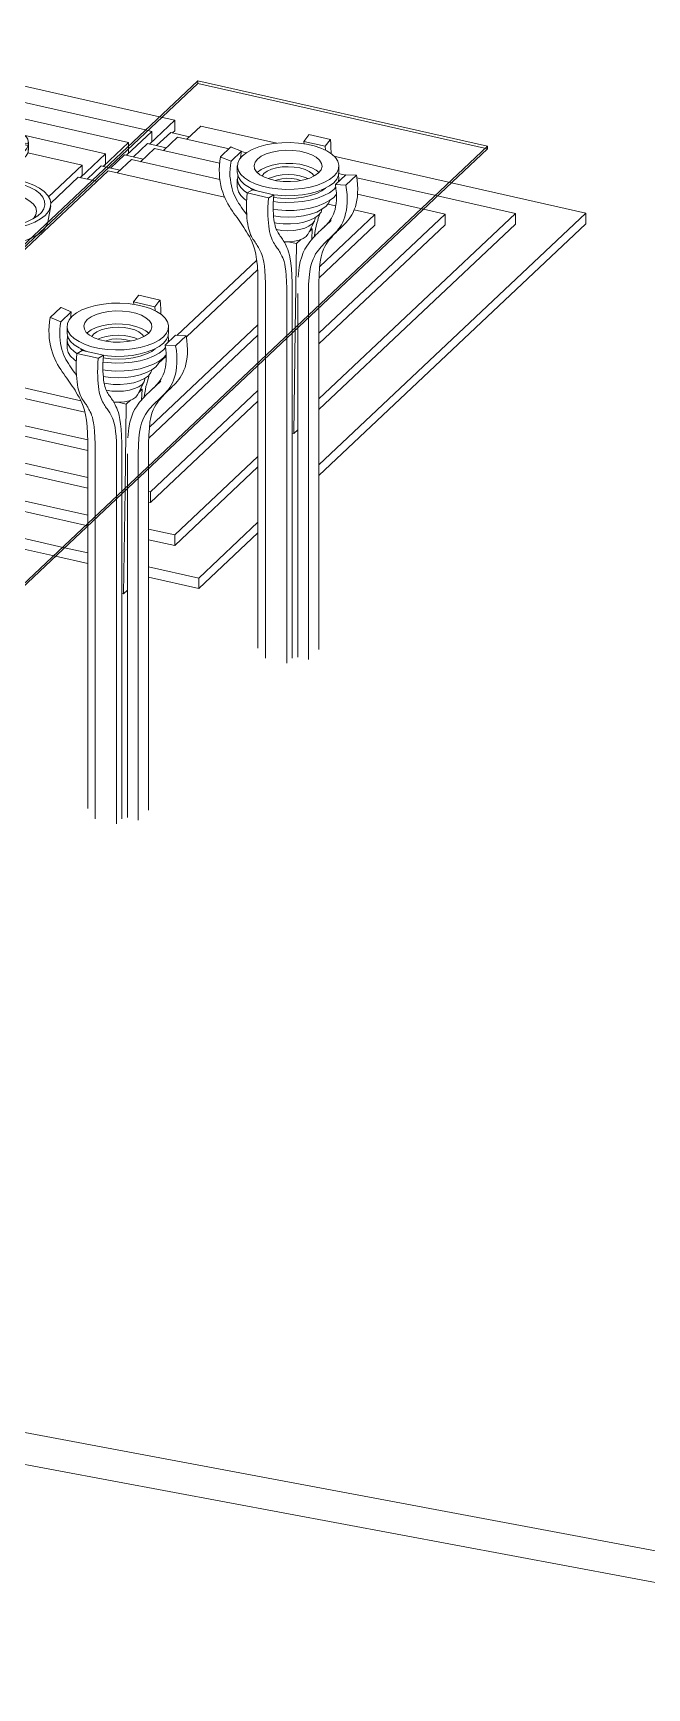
# Model space of a CAD drawing. Header units: millimetres. Extents: x -37866 to 44733, y -22737 to 33386.
# Drawn here: x -5679 to -542, y -22737 to -8900 of the extents above; entities that cross this region are included whole.
import ezdxf

# ---------------------------------------------------------------- set-up
doc = ezdxf.new("R2010")
doc.units = ezdxf.units.MM
for name, color, linetype, lineweight in [('A-FLOR', 192, 'Continuous', 9), ('A-GENM', 13, 'Continuous', 9), ('A-GLAZ-CURT', 52, 'Continuous', 9)]:
    doc.layers.add(name, color=color, linetype=linetype, lineweight=lineweight)

# ---------------------------------------------------------------- blocks, each defined once
blk = doc.blocks.new('water view - water view-248773-_3D_')
at = {"layer": 'A-GENM'}
for p, q in [((-7715, -8900), (-10954, -11951)), ((-4620, -9599), (-7715, -8900)), ((-7513, -9083), (-10365, -11770)), ((-4738, -9710), (-7513, -9083)), ((-7311, -9266), (-9776, -11588)), ((-6046, -9552), (-7311, -9266)), ((-7109, -9449), (-9187, -11406)), ((-6067, -9684), (-7109, -9449)), ((-6908, -9632), (-8598, -11224)), ((-6266, -9777), (-6908, -9632)), ((-6042, -9668), (-6056, -9843)), ((-6035, -9672), (-6020, -9678)), ((-5950, -9843), (-5965, -9668)), ((-4880, -9815), (-5940, -9576)), ((-4704, -9828), (-4492, -9628)), ((-4492, -9628), (-4620, -9599)), ((-4492, -9628), (-4492, -9717)), ((-4276, -9677), (-4393, -9788)), ((-3639, -9821), (-4276, -9677)), ((-6288, -9812), (-6288, -9880)), ((-6238, -9809), (-6286, -9798)), ((-6202, -9733), (-6202, -9718)), ((-6202, -9718), (-6153, -9729)), ((-6137, -9747), (-6202, -9733)), ((-5958, -9754), (-5916, -9761)), ((-5799, -9721), (-5823, -9743)), ((-5769, -9816), (-5720, -9827)), ((-5073, -9909), (-5745, -9757)), ((-5718, -9880), (-5718, -9812)), ((-5092, -10015), (-4880, -9815)), ((-4898, -9921), (-4686, -9722)), ((-4880, -9815), (-4880, -9843)), ((-4838, -9935), (-4721, -9824)), ((-4686, -9722), (-4738, -9710)), ((-4721, -9824), (-4564, -9860)), ((-4686, -9810), (-4704, -9828)), ((-4686, -9722), (-4686, -9810)), ((-4645, -9841), (-4527, -9730)), ((-4469, -9771), (-4587, -9881)), ((-4527, -9730), (-4370, -9766)), ((-4492, -9717), (-4511, -9734)), ((-4039, -9868), (-4469, -9771)), ((-6208, -9904), (-6184, -9881)), ((-6176, -9888), (-6208, -9918)), ((-6208, -9918), (-6208, -9904)), ((-6011, -9920), (-6035, -9943)), ((-6035, -9943), (-6035, -9958)), ((-5805, -9907), (-5853, -9896)), ((-5805, -9921), (-5805, -9907)), ((-5720, -9841), (-5785, -9827)), ((-5267, -10003), (-5722, -9900)), ((-5720, -9827), (-5720, -9841)), ((-5285, -10109), (-5073, -9909)), ((-5073, -9909), (-5073, -9998)), ((-5032, -10029), (-4914, -9918)), ((-4856, -9958), (-4974, -10069)), ((-4914, -9918), (-4757, -9953)), ((-4880, -9904), (-4898, -9921)), ((-4880, -9843), (-4880, -9904)), ((-4116, -10125), (-4856, -9958)), ((-4663, -9864), (-4780, -9975)), ((-4118, -9987), (-4663, -9864)), ((-3895, -9900), (-3935, -9891)), ((-2177, -10151), (-3161, -9929)), ((-6066, -10008), (-6075, -10244)), ((-5931, -10244), (-5941, -10008)), ((-5050, -10052), (-5789, -10748)), ((-5549, -10269), (-5267, -10003)), ((-5267, -10091), (-5285, -10109)), ((-5267, -10003), (-5267, -10091)), ((-5225, -10122), (-5108, -10011)), ((-5108, -10011), (-5068, -10021)), ((-5073, -9998), (-5092, -10015)), ((-5068, -10021), (-4951, -10047)), ((-4076, -10272), (-5050, -10052)), ((-3065, -10088), (-3122, -10075)), ((-5531, -10321), (-5301, -10105)), ((-5301, -10105), (-5185, -10131)), ((-5185, -10131), (-5144, -10141)), ((-2294, -10262), (-2970, -10109)), ((-1053, -10405), (-2177, -10151)), ((-6475, -10345), (-6451, -10480)), ((-6075, -10240), (-6116, -10384)), ((-5891, -10384), (-5932, -10240)), ((-5555, -10480), (-5531, -10345)), ((-3146, -10345), (-3212, -10330)), ((-2412, -10373), (-2964, -10248)), ((-2231, -10414), (-2412, -10373)), ((-1642, -10409), (-2294, -10262)), ((-5554, -10472), (-5555, -10480)), ((-3287, -12509), (-1053, -10405)), ((-3287, -11959), (-1642, -10409)), ((-3287, -11408), (-2231, -10414)), ((-1053, -10494), (-3287, -12598)), ((-1642, -10498), (-3287, -12047)), ((-2231, -10502), (-3287, -11497)), ((-2820, -10507), (-3286, -10946)), ((-3280, -10852), (-2820, -10418)), ((-2820, -10418), (-2992, -10379)), ((-2820, -10507), (-2820, -10418)), ((-2231, -10502), (-2231, -10414)), ((-1642, -10498), (-1642, -10409)), ((-1053, -10494), (-1053, -10405)), ((-6133, -10782), (-6142, -10815)), ((-6115, -10664), (-6134, -10785)), ((-5874, -10780), (-5892, -10664)), ((-5830, -10739), (-5882, -10727)), ((-5873, -10785), (-5874, -10780)), ((-5865, -10815), (-5874, -10782)), ((-5789, -10748), (-5830, -10739)), ((-6957, -11595), (-6218, -10899)), ((-6218, -10899), (-6042, -10938)), ((-6218, -10969), (-6218, -10899)), ((-4476, -11428), (-3807, -10798)), ((-3800, -10879), (-4396, -11441)), ((-6922, -11632), (-6218, -10969)), ((-6001, -10948), (-6740, -11644)), ((-6218, -10969), (-6102, -10995)), ((-6102, -10995), (-6061, -11004)), ((-6042, -10938), (-6001, -10948)), ((-8598, -11224), (-6957, -11595)), ((-8598, -11224), (-8598, -11313)), ((-6957, -11684), (-8598, -11313)), ((-4705, -12194), (-3797, -11338)), ((-9187, -11406), (-7150, -11866)), ((-9187, -11406), (-9187, -11495)), ((-3797, -11427), (-4711, -12288)), ((-9776, -11588), (-7344, -12137)), ((-9776, -11588), (-9776, -11676)), ((-7150, -11955), (-9187, -11495)), ((-6957, -11684), (-6957, -11595)), ((-4565, -11600), (-4628, -11660)), ((-7396, -12214), (-9776, -11676)), ((-7150, -11866), (-6922, -11651)), ((-7116, -11903), (-6922, -11721)), ((-6922, -11651), (-6957, -11684)), ((-6740, -11733), (-6934, -11915)), ((-6806, -11658), (-6922, -11632)), ((-6922, -11651), (-6922, -11632)), ((-6822, -11674), (-6922, -11651)), ((-6922, -11651), (-6822, -11674)), ((-6922, -11721), (-6922, -11651)), ((-6882, -11730), (-6922, -11721)), ((-6765, -11756), (-6882, -11730)), ((-6740, -11692), (-6822, -11674)), ((-6822, -11674), (-6740, -11692)), ((-6740, -11673), (-6806, -11658)), ((-6740, -11644), (-5279, -11974)), ((-6740, -11644), (-6740, -11733)), ((-5245, -12070), (-6740, -11733)), ((-10365, -11770), (-7590, -12397)), ((-10365, -11770), (-10365, -11858)), ((-7666, -12468), (-10365, -11858)), ((-7150, -11955), (-7150, -11866)), ((-4696, -12736), (-3797, -11889)), ((-10954, -11951), (-7859, -12651)), ((-10954, -11951), (-10954, -12040)), ((-7344, -12137), (-7116, -11922)), ((-7309, -12174), (-7116, -11992)), ((-7116, -11922), (-7150, -11955)), ((-6934, -12004), (-7127, -12186)), ((-7076, -11912), (-7116, -11903)), ((-7116, -11922), (-7116, -11903)), ((-7116, -11922), (-7092, -11928)), ((-7116, -11950), (-7116, -11922)), ((-7092, -11928), (-7116, -11922)), ((-7116, -11992), (-7116, -11950)), ((-6959, -12027), (-7116, -11992)), ((-7092, -11928), (-6934, -11963)), ((-6934, -11963), (-7092, -11928)), ((-6934, -11944), (-7076, -11912)), ((-6934, -11915), (-5222, -12302)), ((-6934, -11915), (-6934, -12004)), ((-5222, -12391), (-6934, -12004)), ((-3797, -11978), (-4696, -12824)), ((-7935, -12722), (-10954, -12040)), ((-7344, -12165), (-7344, -12137)), ((-7344, -12226), (-7344, -12165)), ((-7127, -12216), (-7309, -12174)), ((-7309, -12193), (-7309, -12174)), ((-7538, -12408), (-7309, -12193)), ((-7503, -12446), (-7309, -12263)), ((-7344, -12226), (-7396, -12214)), ((-7309, -12193), (-7344, -12226)), ((-7127, -12275), (-7321, -12457)), ((-7127, -12234), (-7309, -12193)), ((-7309, -12193), (-7127, -12234)), ((-7309, -12263), (-7309, -12193)), ((-7152, -12299), (-7309, -12263)), ((-7127, -12186), (-5222, -12617)), ((-7127, -12186), (-7127, -12275)), ((-6250, -12473), (-7127, -12275)), ((-7590, -12397), (-7538, -12408)), ((-7538, -12497), (-7538, -12408)), ((-7321, -12487), (-7503, -12446)), ((-7503, -12464), (-7503, -12446)), ((-4494, -13096), (-3797, -12439)), ((-7731, -12679), (-7503, -12464)), ((-7697, -12717), (-7503, -12534)), ((-7538, -12497), (-7666, -12468)), ((-7503, -12464), (-7538, -12497)), ((-7321, -12546), (-7514, -12728)), ((-7321, -12506), (-7503, -12464)), ((-7503, -12464), (-7321, -12506)), ((-7503, -12534), (-7503, -12464)), ((-7346, -12570), (-7503, -12534)), ((-7321, -12457), (-6891, -12554)), ((-7321, -12457), (-7321, -12546)), ((-6961, -12627), (-7321, -12546)), ((-6785, -12578), (-6747, -12587)), ((-5222, -12705), (-6037, -12521)), ((-3797, -12528), (-4494, -13185)), ((-7731, -12768), (-7935, -12722)), ((-7859, -12651), (-7731, -12679)), ((-7731, -12768), (-7731, -12679)), ((-7514, -12758), (-7697, -12717)), ((-7697, -12717), (-7697, -12736)), ((-7514, -12728), (-6959, -12854)), ((-7514, -12728), (-7514, -12817)), ((-7697, -12736), (-7731, -12768)), ((-7514, -12777), (-7697, -12736)), ((-6929, -12949), (-7514, -12817)), ((-5972, -12762), (-5917, -12775)), ((-5820, -12797), (-5222, -12932)), ((-4712, -12732), (-4696, -12736)), ((-4696, -12824), (-4712, -12821)), ((-4696, -12824), (-4696, -12736)), ((-5222, -13020), (-5812, -12887)), ((-4292, -13457), (-3797, -12990)), ((-6042, -13150), (-6140, -13128)), ((-6098, -13048), (-6005, -13070)), ((-5860, -13102), (-5415, -13203)), ((-4712, -13047), (-4494, -13096)), ((-4494, -13185), (-4712, -13136)), ((-4494, -13185), (-4494, -13096)), ((-3797, -13079), (-4292, -13545)), ((-5491, -13274), (-5918, -13178)), ((-5222, -13335), (-5491, -13274)), ((-5415, -13203), (-5222, -13246)), ((-4712, -13362), (-4292, -13457)), ((-4292, -13545), (-4712, -13450)), ((-4292, -13545), (-4292, -13457))]:
    blk.add_line(p, q, dxfattribs=at)
for points in [[(-6025, -9677, 0), (-6027, -9676, 0), (-6028, -9676, 0), (-6030, -9675, 0), (-6032, -9674, 0), (-6034, -9673, 0), (-6036, -9672, 0), (-6038, -9671, 0), (-6040, -9670, 0), (-6043, -9668, 0), (-6045, -9667, 0), (-6047, -9665, 0), (-6050, -9663, 0), (-6053, -9660, 0), (-6055, -9658, 0), (-6058, -9655, 0), (-6061, -9651, 0), (-6063, -9648, 0), (-6066, -9643, 0), (-6068, -9639, 0), (-6070, -9634, 0), (-6072, -9628, 0), (-6074, -9623, 0), (-6074, -9617, 0), (-6075, -9610, 0), (-6075, -9604, 0), (-6074, -9598, 0), (-6073, -9592, 0), (-6071, -9587, 0), (-6070, -9581, 0), (-6067, -9576, 0), (-6065, -9572, 0), (-6062, -9568, 0), (-6060, -9564, 0), (-6057, -9561, 0), (-6054, -9558, 0), (-6052, -9556, 0), (-6049, -9554, 0), (-6047, -9552, 0), (-6044, -9550, 0), (-6042, -9548, 0), (-6039, -9547, 0), (-6037, -9546, 0), (-6035, -9545, 0), (-6033, -9544, 0), (-6031, -9543, 0), (-6029, -9542, 0), (-6028, -9541, 0), (-6026, -9541, 0), (-6024, -9540, 0), (-6023, -9540, 0), (-6021, -9539, 0), (-6019, -9539, 0), (-6018, -9539, 0), (-6016, -9538, 0), (-6015, -9538, 0), (-6014, -9538, 0), (-6012, -9538, 0), (-6011, -9537, 0), (-6009, -9537, 0), (-6008, -9537, 0), (-6007, -9537, 0), (-6005, -9537, 0), (-6004, -9537, 0), (-6003, -9537, 0), (-6001, -9537, 0), (-6000, -9537, 0), (-5999, -9537, 0), (-5997, -9537, 0), (-5996, -9537, 0), (-5995, -9538, 0), (-5993, -9538, 0), (-5992, -9538, 0), (-5991, -9538, 0), (-5989, -9538, 0), (-5988, -9539, 0)], [(-5982, -9677, 0), (-5980, -9676, 0), (-5978, -9676, 0), (-5977, -9675, 0), (-5975, -9674, 0), (-5973, -9673, 0), (-5971, -9672, 0), (-5969, -9671, 0), (-5966, -9670, 0), (-5964, -9668, 0), (-5962, -9667, 0), (-5959, -9665, 0), (-5957, -9663, 0), (-5954, -9660, 0), (-5951, -9658, 0), (-5949, -9655, 0), (-5946, -9651, 0), (-5943, -9648, 0), (-5941, -9643, 0), (-5939, -9639, 0), (-5936, -9634, 0), (-5935, -9628, 0), (-5933, -9623, 0), (-5932, -9617, 0), (-5932, -9610, 0), (-5932, -9604, 0), (-5933, -9598, 0), (-5934, -9592, 0), (-5935, -9587, 0), (-5937, -9581, 0), (-5939, -9576, 0), (-5942, -9572, 0), (-5944, -9568, 0), (-5947, -9564, 0), (-5950, -9561, 0), (-5952, -9558, 0), (-5955, -9556, 0), (-5958, -9554, 0), (-5960, -9552, 0), (-5963, -9550, 0), (-5965, -9548, 0), (-5967, -9547, 0), (-5969, -9546, 0), (-5971, -9545, 0), (-5973, -9544, 0), (-5975, -9543, 0), (-5977, -9542, 0), (-5979, -9541, 0), (-5981, -9541, 0), (-5983, -9540, 0), (-5984, -9540, 0), (-5986, -9539, 0), (-5987, -9539, 0), (-5988, -9539, 0)], [(-6202, -9718, 0), (-6170, -9705, 0), (-6134, -9695, 0), (-6096, -9688, 0), (-6055, -9683, 0), (-6043, -9682, 0)], [(-6020, -9678, 0), (-6001, -9680, 0), (-5982, -9677, 0)], [(-6208, -9904, 0), (-6239, -9886, 0), (-6264, -9866, 0), (-6280, -9844, 0), (-6288, -9821, 0), (-6286, -9798, 0)], [(-6282, -9799, 0), (-6277, -9790, 0), (-6259, -9769, 0), (-6234, -9750, 0), (-6202, -9733, 0)], [(-6222, -9827, 0), (-6230, -9818, 0), (-6238, -9809, 0)], [(-6184, -9881, 0), (-6208, -9865, 0), (-6226, -9847, 0), (-6236, -9828, 0), (-6238, -9809, 0)], [(-6137, -9747, 0), (-6173, -9763, 0), (-6199, -9783, 0), (-6216, -9804, 0), (-6222, -9827, 0)], [(-6188, -9879, 0), (-6201, -9857, 0), (-6202, -9835, 0), (-6192, -9813, 0), (-6171, -9793, 0), (-6140, -9776, 0), (-6101, -9763, 0), (-6056, -9755, 0), (-6048, -9754, 0)], [(-6153, -9729, 0), (-6118, -9718, 0), (-6079, -9710, 0), (-6045, -9706, 0)], [(-6153, -9729, 0), (-6145, -9738, 0), (-6137, -9747, 0)], [(-5963, -9697, 0), (-5924, -9701, 0), (-5878, -9709, 0)], [(-5907, -9736, 0), (-5954, -9729, 0), (-5960, -9728, 0)], [(-5916, -9761, 0), (-5875, -9773, 0), (-5842, -9789, 0), (-5819, -9809, 0), (-5806, -9830, 0), (-5805, -9852, 0), (-5815, -9874, 0)], [(-5831, -9765, 0), (-5865, -9749, 0), (-5907, -9736, 0)], [(-5878, -9709, 0), (-5836, -9721, 0), (-5809, -9731, 0)], [(-5823, -9743, 0), (-5827, -9754, 0), (-5831, -9765, 0)], [(-5823, -9743, 0), (-5799, -9759, 0), (-5781, -9777, 0), (-5771, -9796, 0), (-5769, -9816, 0)], [(-5799, -9721, 0), (-5772, -9735, 0), (-5750, -9752, 0), (-5734, -9770, 0), (-5723, -9788, 0), (-5719, -9807, 0), (-5720, -9827, 0)], [(-5785, -9827, 0), (-5777, -9821, 0), (-5769, -9816, 0)], [(-6129, -9998, 0), (-6179, -9984, 0), (-6222, -9964, 0), (-6255, -9942, 0), (-6277, -9916, 0), (-6288, -9889, 0), (-6288, -9876, 0)], [(-6129, -9945, 0), (-6171, -9933, 0), (-6208, -9918, 0)], [(-6184, -9881, 0), (-6180, -9885, 0), (-6176, -9888, 0)], [(-6176, -9888, 0), (-6141, -9905, 0), (-6099, -9917, 0)], [(-5719, -9871, 0), (-5721, -9899, 0), (-5736, -9925, 0), (-5762, -9950, 0), (-5799, -9972, 0), (-5844, -9989, 0), (-5897, -10002, 0), (-5954, -10010, 0), (-6014, -10011, 0), (-6073, -10008, 0), (-6129, -9998, 0)], [(-6035, -9958, 0), (-6083, -9953, 0), (-6129, -9945, 0)], [(-6099, -9917, 0), (-6052, -9925, 0), (-6018, -9927, 0)], [(-6027, -9865, 0), (-6045, -9859, 0), (-6055, -9849, 0), (-6055, -9838, 0)], [(-5805, -9907, 0), (-5844, -9921, 0), (-5888, -9932, 0), (-5935, -9940, 0), (-5985, -9943, 0), (-6035, -9943, 0)], [(-5952, -9838, 0), (-5952, -9849, 0), (-5962, -9859, 0), (-5981, -9866, 0), (-6004, -9868, 0), (-6027, -9865, 0)], [(-5853, -9896, 0), (-5888, -9907, 0), (-5927, -9915, 0), (-5968, -9919, 0), (-6011, -9920, 0)], [(-5847, -9897, 0), (-5834, -9891, 0), (-5807, -9871, 0), (-5791, -9850, 0), (-5785, -9827, 0)], [(-5720, -9841, 0), (-5730, -9864, 0), (-5748, -9885, 0), (-5773, -9904, 0), (-5805, -9921, 0)], [(-6212, -10524, 0), (-6276, -10506, 0), (-6333, -10485, 0), (-6382, -10459, 0), (-6422, -10430, 0), (-6451, -10398, 0), (-6470, -10365, 0), (-6477, -10331, 0), (-6472, -10297, 0), (-6456, -10263, 0), (-6429, -10232, 0), (-6391, -10202, 0), (-6343, -10176, 0), (-6288, -10153, 0), (-6225, -10135, 0), (-6157, -10121, 0), (-6085, -10112, 0), (-6070, -10111, 0)], [(-6190, -10503, 0), (-6250, -10487, 0), (-6303, -10466, 0), (-6348, -10441, 0), (-6384, -10413, 0), (-6409, -10383, 0), (-6424, -10352, 0), (-6426, -10319, 0), (-6418, -10287, 0), (-6398, -10256, 0), (-6367, -10228, 0), (-6326, -10201, 0), (-6277, -10178, 0), (-6220, -10160, 0), (-6157, -10146, 0), (-6090, -10136, 0), (-6071, -10135, 0)], [(-6331, -10450, 0), (-6350, -10421, 0), (-6356, -10391, 0), (-6350, -10362, 0), (-6333, -10333, 0), (-6304, -10306, 0), (-6266, -10282, 0), (-6218, -10261, 0), (-6163, -10245, 0), (-6102, -10234, 0), (-6075, -10231, 0)], [(-5795, -10131, 0), (-5731, -10149, 0), (-5674, -10171, 0), (-5625, -10196, 0), (-5585, -10225, 0), (-5555, -10257, 0), (-5537, -10290, 0), (-5530, -10324, 0), (-5535, -10358, 0), (-5551, -10392, 0), (-5578, -10424, 0), (-5616, -10453, 0), (-5663, -10480, 0), (-5719, -10502, 0), (-5782, -10521, 0), (-5850, -10534, 0), (-5922, -10543, 0), (-5996, -10546, 0), (-6070, -10544, 0), (-6142, -10536, 0), (-6212, -10524, 0)], [(-5817, -10152, 0), (-5757, -10169, 0), (-5704, -10190, 0), (-5659, -10214, 0), (-5623, -10242, 0), (-5597, -10272, 0), (-5583, -10304, 0), (-5580, -10336, 0), (-5589, -10368, 0), (-5609, -10399, 0), (-5640, -10428, 0), (-5680, -10454, 0), (-5730, -10477, 0), (-5787, -10496, 0), (-5850, -10510, 0), (-5917, -10519, 0), (-5986, -10523, 0), (-6056, -10521, 0), (-6124, -10515, 0), (-6190, -10503, 0)], [(-5937, -10111, 0), (-5864, -10119, 0), (-5795, -10131, 0)], [(-5936, -10135, 0), (-5882, -10140, 0), (-5817, -10152, 0)], [(-5932, -10231, 0), (-5909, -10234, 0), (-5848, -10244, 0)], [(-6035, -10274, 0), (-6057, -10266, 0), (-6072, -10255, 0), (-6075, -10242, 0)], [(-5932, -10242, 0), (-5931, -10246, 0), (-5939, -10259, 0), (-5956, -10269, 0), (-5980, -10276, 0), (-6008, -10277, 0), (-6035, -10274, 0)], [(-5848, -10244, 0), (-5793, -10260, 0), (-5744, -10280, 0), (-5705, -10304, 0), (-5675, -10331, 0), (-5657, -10359, 0), (-5651, -10389, 0), (-5656, -10419, 0), (-5674, -10448, 0)], [(-6201, -10650, 0), (-6265, -10632, 0), (-6321, -10610, 0), (-6369, -10584, 0), (-6407, -10554, 0), (-6434, -10522, 0), (-6449, -10489, 0), (-6452, -10477, 0)], [(-6053, -10437, 0), (-6082, -10428, 0), (-6103, -10415, 0), (-6115, -10399, 0), (-6115, -10383, 0)], [(-5892, -10381, 0), (-5891, -10398, 0), (-5902, -10413, 0), (-5922, -10427, 0), (-5950, -10436, 0), (-5984, -10442, 0), (-6019, -10442, 0), (-6053, -10437, 0)], [(-5555, -10480, 0), (-5564, -10506, 0), (-5585, -10539, 0), (-5617, -10570, 0), (-5661, -10598, 0), (-5698, -10616, 0)], [(-5698, -10616, 0), (-5713, -10622, 0), (-5774, -10642, 0), (-5840, -10657, 0), (-5911, -10666, 0), (-5985, -10671, 0), (-6059, -10669, 0), (-6132, -10662, 0), (-6201, -10650, 0)], [(-6061, -10844, 0), (-6092, -10834, 0), (-6115, -10821, 0), (-6130, -10805, 0), (-6134, -10788, 0), (-6133, -10783, 0)], [(-5874, -10780, 0), (-5873, -10791, 0), (-5879, -10808, 0), (-5895, -10823, 0), (-5920, -10836, 0), (-5938, -10842, 0)], [(-6065, -10881, 0), (-6098, -10871, 0), (-6123, -10857, 0), (-6139, -10840, 0), (-6143, -10822, 0), (-6141, -10812, 0)], [(-5988, -10887, 0), (-6027, -10887, 0), (-6065, -10881, 0)], [(-5938, -10842, 0), (-5952, -10845, 0), (-5988, -10849, 0), (-6025, -10849, 0), (-6061, -10844, 0)], [(-5868, -10807, 0), (-5863, -10825, 0), (-5870, -10843, 0), (-5888, -10860, 0), (-5915, -10873, 0), (-5949, -10883, 0), (-5987, -10887, 0)]]:
    blk.add_polyline3d(points, dxfattribs=at)
blk = doc.blocks.new('Family8 - COLUMN-249135-_3D_')
at = {"layer": 'A-GENM'}
for p, q in [((-3413, -9805), (-3371, -9751)), ((-3413, -9805), (-3234, -9846)), ((-3411, -9826), (-3413, -9805)), ((-3371, -9751), (-3370, -9749)), ((-3190, -9790), (-3370, -9749)), ((-3192, -9791), (-3234, -9846)), ((-3190, -9790), (-3192, -9791)), ((-4023, -9852), (-4110, -9935)), ((-4108, -9936), (-4110, -9935)), ((-4022, -9970), (-4108, -9936)), ((-4023, -9852), (-4020, -9853)), ((-4022, -9970), (-3934, -9887)), ((-4020, -9853), (-3934, -9887)), ((-3970, -10011), (-3970, -10059)), ((-3970, -10059), (-3970, -10064)), ((-3803, -10066), (-3800, -10063)), ((-3763, -10095), (-3747, -10075)), ((-3061, -10084), (-3149, -10167)), ((-3120, -10059), (-3120, -10011)), ((-3120, -10064), (-3120, -10059)), ((-3061, -10084), (-2976, -10089)), ((-3061, -10172), (-2973, -10089)), ((-2976, -10089), (-2973, -10089)), ((-3970, -10121), (-3970, -10187)), ((-3888, -10236), (-3886, -10236)), ((-3888, -10236), (-3708, -10277)), ((-3886, -10236), (-3844, -10211)), ((-3836, -10213), (-3858, -10196)), ((-3665, -10251), (-3844, -10211)), ((-3146, -10188), (-3163, -10207)), ((-3063, -10172), (-3149, -10167)), ((-3120, -10140), (-3120, -10121)), ((-3061, -10172), (-3063, -10172)), ((-3893, -10304), (-3895, -10298)), ((-3707, -10276), (-3708, -10277)), ((-3665, -10251), (-3707, -10276)), ((-3140, -10247), (-3163, -10274)), ((-3380, -10584), (-3325, -10472)), ((-3319, -10449), (-3319, -10444)), ((-3185, -10467), (-3272, -10549)), ((-3543, -10645), (-3474, -10660)), ((-3474, -10660), (-3439, -10627)), ((-3379, -10582), (-3393, -10601)), ((-3369, -10561), (-3342, -10536)), ((-3342, -10536), (-3355, -10533)), ((-3351, -10525), (-3353, -10533)), ((-3342, -10536), (-3346, -10625)), ((-3182, -10601), (-3094, -10519)), ((-3485, -11384), (-3474, -10660)), ((-3797, -10976), (-3797, -11678)), ((-3734, -11619), (-3734, -11062)), ((-3511, -11408), (-3511, -11061)), ((-3287, -10988), (-3287, -11197)), ((-3555, -11102), (-3555, -11450)), ((-3464, -11364), (-3464, -11076)), ((-3374, -11280), (-3374, -11071)), ((-3287, -11197), (-3287, -14055)), ((-3374, -14138), (-3374, -11280)), ((-3555, -11450), (-3555, -14169)), ((-3511, -14127), (-3511, -11408)), ((-3497, -12247), (-3485, -11384)), ((-3464, -14117), (-3464, -11364)), ((-3734, -14128), (-3734, -11619)), ((-3797, -11678), (-3797, -14042)), ((-3497, -12247), (-3511, -12244)), ((-3464, -12216), (-3497, -12247))]:
    blk.add_line(p, q, dxfattribs=at)
for points in [[(-3926, -9925, 0), (-3890, -9897, 0), (-3845, -9872, 0), (-3791, -9852, 0), (-3731, -9835, 0), (-3666, -9823, 0), (-3597, -9817, 0), (-3527, -9815, 0), (-3457, -9819, 0), (-3390, -9829, 0), (-3327, -9843, 0), (-3270, -9862, 0), (-3221, -9885, 0), (-3180, -9911, 0), (-3149, -9940, 0), (-3129, -9971, 0), (-3120, -10003, 0), (-3123, -10035, 0), (-3138, -10067, 0), (-3163, -10097, 0)], [(-3185, -9907, 0), (-3185, -9895, 0), (-3186, -9861, 0), (-3188, -9825, 0), (-3190, -9790, 0)], [(-4110, -9935, 0), (-4116, -9972, 0), (-4120, -10008, 0), (-4121, -10043, 0), (-4120, -10077, 0), (-4118, -10110, 0), (-4114, -10142, 0), (-4108, -10173, 0), (-4101, -10202, 0), (-4092, -10230, 0), (-4083, -10257, 0), (-4072, -10282, 0), (-4061, -10305, 0), (-4049, -10328, 0), (-4036, -10349, 0), (-4023, -10369, 0), (-4011, -10389, 0), (-3998, -10407, 0), (-3985, -10425, 0), (-3972, -10443, 0), (-3960, -10459, 0), (-3948, -10476, 0), (-3937, -10493, 0), (-3926, -10509, 0), (-3915, -10526, 0), (-3903, -10544, 0), (-3892, -10562, 0), (-3881, -10582, 0), (-3869, -10602, 0), (-3857, -10624, 0), (-3846, -10649, 0), (-3835, -10678, 0), (-3824, -10711, 0), (-3815, -10749, 0), (-3808, -10794, 0), (-3802, -10846, 0), (-3798, -10906, 0), (-3797, -10976, 0)], [(-3163, -10097, 0), (-3199, -10125, 0), (-3245, -10150, 0), (-3298, -10171, 0), (-3359, -10187, 0), (-3424, -10199, 0), (-3493, -10206, 0), (-3563, -10207, 0), (-3632, -10203, 0), (-3699, -10194, 0), (-3762, -10179, 0), (-3820, -10161, 0), (-3869, -10138, 0), (-3910, -10111, 0), (-3941, -10082, 0), (-3961, -10051, 0), (-3969, -10019, 0), (-3966, -9987, 0), (-3952, -9955, 0), (-3926, -9925, 0)], [(-3934, -9887, 0), (-3939, -9921, 0), (-3942, -9943, 0)], [(-3289, -10069, 0), (-3321, -10092, 0), (-3362, -10112, 0), (-3412, -10127, 0), (-3467, -10137, 0), (-3525, -10142, 0), (-3585, -10141, 0), (-3643, -10134, 0), (-3696, -10122, 0), (-3743, -10105, 0), (-3781, -10084, 0), (-3809, -10060, 0), (-3825, -10034, 0), (-3829, -10006, 0), (-3821, -9979, 0), (-3800, -9953, 0)], [(-3800, -9953, 0), (-3769, -9930, 0), (-3727, -9910, 0), (-3678, -9895, 0), (-3623, -9885, 0), (-3564, -9880, 0), (-3505, -9881, 0), (-3447, -9888, 0), (-3394, -9900, 0), (-3347, -9917, 0), (-3309, -9938, 0), (-3281, -9962, 0), (-3264, -9989, 0), (-3260, -10016, 0), (-3269, -10043, 0), (-3289, -10069, 0)], [(-3234, -9846, 0), (-3231, -9878, 0), (-3231, -9880, 0)], [(-3891, -10418, 0), (-3897, -10410, 0), (-3910, -10392, 0), (-3923, -10374, 0), (-3935, -10357, 0), (-3947, -10339, 0), (-3959, -10322, 0), (-3969, -10304, 0), (-3980, -10285, 0), (-3989, -10266, 0), (-3998, -10246, 0), (-4006, -10225, 0), (-4013, -10202, 0), (-4019, -10178, 0), (-4024, -10152, 0), (-4028, -10125, 0), (-4031, -10097, 0), (-4031, -10067, 0), (-4030, -10036, 0), (-4027, -10003, 0), (-4022, -9970, 0)], [(-3970, -10062, 0), (-3969, -10072, 0), (-3961, -10104, 0), (-3941, -10135, 0), (-3910, -10165, 0), (-3869, -10191, 0), (-3820, -10214, 0), (-3794, -10223, 0)], [(-3888, -10236, 0), (-3910, -10221, 0), (-3941, -10192, 0), (-3961, -10161, 0), (-3969, -10129, 0), (-3966, -10096, 0), (-3965, -10091, 0)], [(-3800, -10063, 0), (-3769, -10040, 0), (-3727, -10020, 0), (-3678, -10005, 0), (-3623, -9994, 0), (-3564, -9990, 0), (-3505, -9991, 0), (-3447, -9997, 0), (-3394, -10009, 0), (-3347, -10026, 0), (-3309, -10047, 0), (-3286, -10066, 0)], [(-3747, -10075, 0), (-3720, -10055, 0), (-3684, -10039, 0), (-3641, -10027, 0), (-3594, -10019, 0), (-3543, -10017, 0), (-3493, -10020, 0), (-3446, -10027, 0), (-3403, -10040, 0), (-3368, -10056, 0), (-3341, -10076, 0), (-3326, -10095, 0)], [(-3711, -10117, 0), (-3684, -10106, 0), (-3641, -10093, 0), (-3594, -10086, 0), (-3543, -10083, 0), (-3493, -10086, 0), (-3446, -10094, 0), (-3403, -10106, 0), (-3379, -10117, 0)], [(-3163, -10151, 0), (-3138, -10120, 0), (-3123, -10089, 0), (-3120, -10056, 0)], [(-3124, -10093, 0), (-3120, -10113, 0), (-3123, -10143, 0)], [(-2973, -10089, 0), (-2967, -10129, 0), (-2964, -10166, 0), (-2962, -10202, 0), (-2963, -10236, 0), (-2965, -10268, 0), (-2970, -10298, 0), (-2975, -10326, 0), (-2982, -10352, 0), (-2991, -10376, 0), (-3000, -10399, 0), (-3011, -10419, 0), (-3022, -10437, 0), (-3034, -10454, 0), (-3047, -10470, 0), (-3060, -10485, 0), (-3073, -10498, 0), (-3086, -10511, 0), (-3099, -10523, 0), (-3107, -10530, 0)], [(-3893, -10300, 0), (-3910, -10288, 0), (-3941, -10258, 0), (-3961, -10227, 0), (-3969, -10195, 0), (-3970, -10185, 0)], [(-3734, -11062, 0), (-3735, -10993, 0), (-3737, -10936, 0), (-3739, -10888, 0), (-3743, -10848, 0), (-3748, -10816, 0), (-3753, -10790, 0), (-3758, -10769, 0), (-3764, -10752, 0), (-3770, -10738, 0), (-3775, -10725, 0), (-3781, -10714, 0), (-3786, -10703, 0), (-3792, -10693, 0), (-3797, -10684, 0), (-3803, -10675, 0), (-3808, -10666, 0), (-3814, -10658, 0), (-3820, -10649, 0), (-3826, -10641, 0), (-3832, -10632, 0), (-3839, -10622, 0), (-3845, -10611, 0), (-3851, -10600, 0), (-3858, -10587, 0), (-3863, -10573, 0), (-3869, -10557, 0), (-3874, -10539, 0), (-3879, -10520, 0), (-3883, -10497, 0), (-3887, -10473, 0), (-3889, -10446, 0), (-3891, -10417, 0), (-3893, -10386, 0), (-3893, -10352, 0), (-3892, -10316, 0), (-3891, -10277, 0), (-3888, -10236, 0)], [(-3163, -10207, 0), (-3199, -10235, 0), (-3245, -10259, 0), (-3298, -10280, 0), (-3359, -10297, 0), (-3424, -10309, 0), (-3493, -10315, 0), (-3563, -10317, 0), (-3632, -10313, 0), (-3668, -10308, 0)], [(-3232, -10196, 0), (-3261, -10218, 0), (-3305, -10241, 0), (-3357, -10259, 0), (-3415, -10272, 0), (-3478, -10281, 0), (-3542, -10284, 0), (-3607, -10281, 0), (-3667, -10274, 0)], [(-3666, -10252, 0), (-3632, -10256, 0), (-3563, -10260, 0), (-3493, -10259, 0), (-3424, -10252, 0), (-3359, -10240, 0), (-3298, -10224, 0), (-3245, -10203, 0), (-3199, -10178, 0), (-3163, -10151, 0)], [(-3651, -10132, 0), (-3634, -10126, 0), (-3597, -10118, 0), (-3556, -10114, 0), (-3514, -10115, 0), (-3475, -10121, 0), (-3440, -10132, 0)], [(-3149, -10167, 0), (-3144, -10203, 0), (-3141, -10236, 0), (-3140, -10268, 0), (-3141, -10298, 0), (-3143, -10325, 0), (-3147, -10351, 0), (-3152, -10374, 0), (-3158, -10396, 0), (-3165, -10415, 0), (-3173, -10432, 0), (-3182, -10448, 0), (-3192, -10463, 0), (-3202, -10477, 0), (-3213, -10490, 0), (-3224, -10503, 0), (-3236, -10515, 0), (-3248, -10527, 0), (-3261, -10539, 0), (-3274, -10551, 0), (-3287, -10563, 0), (-3299, -10575, 0), (-3312, -10588, 0), (-3324, -10601, 0), (-3337, -10615, 0), (-3349, -10629, 0), (-3362, -10645, 0), (-3375, -10662, 0), (-3389, -10681, 0), (-3404, -10706, 0), (-3418, -10735, 0), (-3431, -10770, 0), (-3443, -10810, 0), (-3452, -10858, 0), (-3459, -10913, 0), (-3461, -10941, 0)], [(-3374, -11071, 0), (-3373, -11002, 0), (-3369, -10944, 0), (-3363, -10894, 0), (-3356, -10853, 0), (-3347, -10819, 0), (-3336, -10790, 0), (-3325, -10767, 0), (-3314, -10747, 0), (-3302, -10730, 0), (-3290, -10715, 0), (-3279, -10701, 0), (-3268, -10687, 0), (-3257, -10675, 0), (-3245, -10663, 0), (-3234, -10651, 0), (-3223, -10640, 0), (-3211, -10629, 0), (-3199, -10617, 0), (-3186, -10606, 0), (-3174, -10594, 0), (-3161, -10581, 0), (-3148, -10567, 0), (-3135, -10553, 0), (-3122, -10537, 0), (-3110, -10520, 0), (-3099, -10502, 0), (-3088, -10481, 0), (-3079, -10459, 0), (-3070, -10435, 0), (-3063, -10409, 0), (-3057, -10381, 0), (-3053, -10351, 0), (-3051, -10319, 0), (-3050, -10285, 0), (-3051, -10249, 0), (-3055, -10211, 0), (-3061, -10172, 0)], [(-3708, -10277, 0), (-3711, -10318, 0), (-3713, -10356, 0), (-3714, -10393, 0), (-3713, -10426, 0), (-3712, -10458, 0), (-3710, -10487, 0), (-3707, -10514, 0), (-3704, -10538, 0), (-3700, -10560, 0), (-3695, -10580, 0), (-3690, -10598, 0), (-3684, -10613, 0), (-3678, -10628, 0), (-3672, -10640, 0), (-3666, -10652, 0), (-3659, -10662, 0), (-3653, -10672, 0), (-3647, -10681, 0), (-3641, -10690, 0), (-3635, -10698, 0), (-3629, -10707, 0), (-3623, -10716, 0), (-3618, -10725, 0), (-3612, -10734, 0), (-3607, -10744, 0), (-3602, -10754, 0), (-3596, -10766, 0), (-3590, -10778, 0), (-3584, -10793, 0), (-3579, -10810, 0), (-3573, -10831, 0), (-3568, -10856, 0), (-3564, -10889, 0), (-3560, -10928, 0), (-3557, -10976, 0), (-3555, -11034, 0), (-3555, -11102, 0)], [(-3511, -11061, 0), (-3512, -10987, 0), (-3514, -10924, 0), (-3517, -10871, 0), (-3521, -10825, 0), (-3527, -10787, 0), (-3533, -10756, 0), (-3540, -10730, 0), (-3548, -10709, 0), (-3555, -10693, 0), (-3561, -10679, 0), (-3567, -10666, 0), (-3573, -10655, 0), (-3579, -10644, 0), (-3586, -10634, 0), (-3592, -10624, 0), (-3598, -10615, 0), (-3604, -10606, 0), (-3610, -10597, 0), (-3617, -10588, 0), (-3623, -10579, 0), (-3628, -10569, 0), (-3634, -10560, 0), (-3639, -10549, 0), (-3644, -10538, 0), (-3649, -10525, 0), (-3653, -10511, 0), (-3657, -10495, 0), (-3661, -10478, 0), (-3664, -10458, 0), (-3666, -10436, 0), (-3668, -10411, 0), (-3669, -10384, 0), (-3670, -10355, 0), (-3669, -10323, 0), (-3668, -10288, 0), (-3665, -10251, 0)], [(-3163, -10274, 0), (-3199, -10301, 0), (-3245, -10326, 0), (-3298, -10347, 0), (-3359, -10363, 0), (-3424, -10375, 0), (-3493, -10382, 0), (-3563, -10383, 0), (-3632, -10379, 0), (-3670, -10375, 0)], [(-3227, -10348, 0), (-3261, -10373, 0), (-3305, -10396, 0), (-3357, -10414, 0), (-3415, -10428, 0), (-3478, -10436, 0), (-3542, -10439, 0), (-3607, -10437, 0), (-3667, -10429, 0)], [(-3261, -10374, 0), (-3269, -10396, 0), (-3289, -10422, 0)], [(-3195, -10299, 0), (-3204, -10320, 0), (-3227, -10348, 0)], [(-3289, -10422, 0), (-3321, -10446, 0), (-3362, -10465, 0), (-3412, -10481, 0), (-3467, -10491, 0), (-3525, -10496, 0), (-3585, -10495, 0), (-3643, -10488, 0), (-3660, -10485, 0)], [(-3342, -10495, 0), (-3370, -10514, 0), (-3405, -10531, 0), (-3448, -10543, 0), (-3496, -10550, 0), (-3546, -10553, 0), (-3596, -10550, 0), (-3642, -10543, 0)], [(-3319, -10449, 0), (-3325, -10473, 0), (-3342, -10495, 0)], [(-3326, -10603, 0), (-3325, -10598, 0), (-3320, -10567, 0), (-3314, -10539, 0), (-3309, -10514, 0), (-3303, -10490, 0), (-3297, -10468, 0), (-3292, -10447, 0), (-3286, -10427, 0), (-3283, -10414, 0)], [(-3393, -10601, 0), (-3418, -10618, 0), (-3451, -10632, 0), (-3490, -10641, 0), (-3533, -10645, 0), (-3577, -10644, 0), (-3580, -10643, 0)], [(-3124, -10547, 0), (-3135, -10557, 0), (-3146, -10569, 0), (-3158, -10580, 0), (-3169, -10592, 0), (-3180, -10605, 0), (-3191, -10618, 0), (-3203, -10632, 0), (-3214, -10647, 0), (-3226, -10664, 0), (-3238, -10684, 0), (-3249, -10708, 0), (-3259, -10736, 0), (-3268, -10770, 0), (-3276, -10812, 0), (-3282, -10861, 0), (-3285, -10920, 0), (-3287, -10988, 0)]]:
    blk.add_polyline3d(points, dxfattribs=at)
blk = doc.blocks.new('Family8 - COLUMN-V60-_3D_')
at = {"layer": 'A-GENM'}
for p, q in [((-5447, -11194), (-5535, -11277)), ((-5447, -11194), (-5445, -11195)), ((-5445, -11195), (-5359, -11230)), ((-4838, -11148), (-4796, -11093)), ((-4838, -11148), (-4659, -11188)), ((-4836, -11168), (-4838, -11148)), ((-4796, -11093), (-4795, -11092)), ((-4615, -11132), (-4795, -11092)), ((-4617, -11134), (-4659, -11188)), ((-4615, -11132), (-4617, -11134)), ((-5533, -11278), (-5535, -11277)), ((-5447, -11313), (-5533, -11278)), ((-5447, -11313), (-5359, -11230)), ((-5394, -11354), (-5394, -11402)), ((-5394, -11402), (-5394, -11407)), ((-5394, -11463), (-5394, -11530)), ((-5228, -11408), (-5225, -11406)), ((-5188, -11437), (-5172, -11418)), ((-4486, -11427), (-4574, -11510)), ((-4545, -11402), (-4545, -11354)), ((-4545, -11407), (-4545, -11402)), ((-4545, -11482), (-4545, -11463)), ((-4486, -11427), (-4400, -11431)), ((-4486, -11514), (-4398, -11432)), ((-4400, -11431), (-4398, -11432)), ((-5313, -11579), (-5311, -11578)), ((-5313, -11579), (-5133, -11619)), ((-5311, -11578), (-5269, -11553)), ((-5261, -11556), (-5283, -11539)), ((-5090, -11594), (-5269, -11553)), ((-5132, -11619), (-5133, -11619)), ((-5090, -11594), (-5132, -11619)), ((-4570, -11530), (-4588, -11549)), ((-4565, -11589), (-4588, -11616)), ((-4488, -11514), (-4574, -11510)), ((-4486, -11514), (-4488, -11514)), ((-5318, -11646), (-5320, -11640)), ((-4805, -11927), (-4750, -11814)), ((-4794, -11904), (-4767, -11878)), ((-4767, -11878), (-4780, -11876)), ((-4776, -11868), (-4778, -11876)), ((-4767, -11878), (-4771, -11968)), ((-4744, -11791), (-4744, -11787)), ((-4610, -11809), (-4697, -11892)), ((-4607, -11944), (-4519, -11861)), ((-4968, -11987), (-4899, -12003)), ((-4909, -12726), (-4899, -12003)), ((-4899, -12003), (-4864, -11970)), ((-4804, -11925), (-4818, -11944)), ((-5222, -12318), (-5222, -13020)), ((-5159, -12961), (-5159, -12404)), ((-4980, -12445), (-4980, -12792)), ((-4936, -12751), (-4936, -12403)), ((-4889, -12707), (-4889, -12418)), ((-4799, -12599), (-4799, -12414)), ((-4712, -12331), (-4712, -12540)), ((-4712, -12540), (-4712, -15397)), ((-4922, -13589), (-4909, -12726)), ((-4889, -15460), (-4889, -12707)), ((-4799, -12622), (-4799, -12600)), ((-4799, -15480), (-4799, -12622)), ((-4980, -12792), (-4980, -15511)), ((-4936, -15470), (-4936, -12751)), ((-5159, -15471), (-5159, -12961)), ((-5222, -13020), (-5222, -15385)), ((-4889, -13559), (-4922, -13589)), ((-4922, -13589), (-4936, -13586))]:
    blk.add_line(p, q, dxfattribs=at)
for points in [[(-5351, -11267, 0), (-5315, -11240, 0), (-5270, -11215, 0), (-5216, -11194, 0), (-5156, -11177, 0), (-5091, -11166, 0), (-5022, -11159, 0), (-4952, -11158, 0), (-4882, -11162, 0), (-4815, -11171, 0), (-4752, -11185, 0), (-4695, -11204, 0), (-4645, -11227, 0), (-4605, -11253, 0), (-4574, -11283, 0), (-4554, -11314, 0), (-4545, -11346, 0), (-4548, -11378, 0), (-4563, -11410, 0), (-4588, -11440, 0)], [(-4659, -11188, 0), (-4656, -11220, 0), (-4656, -11222, 0)], [(-4610, -11250, 0), (-4610, -11238, 0), (-4611, -11203, 0), (-4613, -11168, 0), (-4615, -11132, 0)], [(-5535, -11277, 0), (-5541, -11314, 0), (-5545, -11350, 0), (-5546, -11386, 0), (-5545, -11420, 0), (-5543, -11453, 0), (-5539, -11485, 0), (-5533, -11515, 0), (-5526, -11545, 0), (-5517, -11573, 0), (-5508, -11599, 0), (-5497, -11624, 0), (-5486, -11648, 0), (-5474, -11670, 0), (-5461, -11692, 0), (-5448, -11712, 0), (-5435, -11731, 0), (-5422, -11750, 0), (-5410, -11768, 0), (-5397, -11785, 0), (-5385, -11802, 0), (-5373, -11819, 0), (-5362, -11835, 0), (-5351, -11852, 0), (-5339, -11869, 0), (-5328, -11886, 0), (-5317, -11905, 0), (-5306, -11924, 0), (-5294, -11945, 0), (-5282, -11967, 0), (-5271, -11992, 0), (-5260, -12020, 0), (-5249, -12053, 0), (-5240, -12092, 0), (-5233, -12137, 0), (-5227, -12189, 0), (-5223, -12249, 0), (-5222, -12318, 0)], [(-5316, -11761, 0), (-5322, -11752, 0), (-5335, -11735, 0), (-5348, -11717, 0), (-5360, -11699, 0), (-5372, -11682, 0), (-5383, -11664, 0), (-5394, -11646, 0), (-5405, -11628, 0), (-5414, -11609, 0), (-5423, -11589, 0), (-5431, -11567, 0), (-5438, -11545, 0), (-5444, -11521, 0), (-5449, -11495, 0), (-5453, -11468, 0), (-5455, -11439, 0), (-5456, -11409, 0), (-5455, -11378, 0), (-5452, -11346, 0), (-5447, -11313, 0)], [(-4588, -11440, 0), (-4624, -11468, 0), (-4670, -11492, 0), (-4723, -11513, 0), (-4783, -11530, 0), (-4849, -11541, 0), (-4917, -11548, 0), (-4988, -11549, 0), (-5057, -11545, 0), (-5124, -11536, 0), (-5187, -11522, 0), (-5244, -11503, 0), (-5294, -11480, 0), (-5335, -11454, 0), (-5366, -11425, 0), (-5386, -11394, 0), (-5394, -11362, 0), (-5391, -11329, 0), (-5377, -11298, 0), (-5351, -11267, 0)], [(-5359, -11230, 0), (-5364, -11263, 0), (-5367, -11285, 0)], [(-4714, -11411, 0), (-4746, -11435, 0), (-4787, -11454, 0), (-4837, -11470, 0), (-4892, -11480, 0), (-4950, -11485, 0), (-5010, -11484, 0), (-5068, -11477, 0), (-5121, -11465, 0), (-5168, -11448, 0), (-5206, -11427, 0), (-5234, -11403, 0), (-5250, -11376, 0), (-5254, -11349, 0), (-5246, -11322, 0), (-5225, -11296, 0)], [(-5225, -11296, 0), (-5194, -11273, 0), (-5152, -11253, 0), (-5103, -11238, 0), (-5048, -11227, 0), (-4989, -11223, 0), (-4930, -11224, 0), (-4872, -11230, 0), (-4819, -11242, 0), (-4772, -11259, 0), (-4734, -11280, 0), (-4706, -11305, 0), (-4689, -11331, 0), (-4685, -11358, 0), (-4694, -11386, 0), (-4714, -11411, 0)], [(-5225, -11406, 0), (-5194, -11382, 0), (-5152, -11363, 0), (-5103, -11347, 0), (-5048, -11337, 0), (-4989, -11332, 0), (-4930, -11333, 0), (-4872, -11340, 0), (-4819, -11352, 0), (-4772, -11369, 0), (-4734, -11390, 0), (-4711, -11409, 0)], [(-5394, -11404, 0), (-5394, -11415, 0), (-5386, -11447, 0), (-5366, -11478, 0), (-5335, -11507, 0), (-5294, -11533, 0), (-5244, -11556, 0), (-5219, -11565, 0)], [(-5313, -11579, 0), (-5335, -11563, 0), (-5366, -11534, 0), (-5386, -11503, 0), (-5394, -11471, 0), (-5391, -11439, 0), (-5390, -11434, 0)], [(-5172, -11418, 0), (-5145, -11398, 0), (-5109, -11382, 0), (-5066, -11369, 0), (-5018, -11362, 0), (-4968, -11359, 0), (-4918, -11362, 0), (-4871, -11370, 0), (-4828, -11382, 0), (-4793, -11399, 0), (-4766, -11419, 0), (-4751, -11438, 0)], [(-5136, -11459, 0), (-5109, -11448, 0), (-5066, -11436, 0), (-5018, -11428, 0), (-4968, -11426, 0), (-4918, -11429, 0), (-4871, -11436, 0), (-4828, -11449, 0), (-4804, -11459, 0)], [(-5076, -11475, 0), (-5059, -11469, 0), (-5021, -11460, 0), (-4981, -11456, 0), (-4939, -11458, 0), (-4900, -11464, 0), (-4865, -11474, 0)], [(-4588, -11493, 0), (-4563, -11463, 0), (-4548, -11431, 0), (-4545, -11399, 0)], [(-4549, -11436, 0), (-4545, -11455, 0), (-4548, -11485, 0)], [(-4398, -11432, 0), (-4392, -11471, 0), (-4389, -11509, 0), (-4387, -11545, 0), (-4388, -11579, 0), (-4390, -11611, 0), (-4394, -11641, 0), (-4400, -11669, 0), (-4407, -11695, 0), (-4416, -11719, 0), (-4425, -11741, 0), (-4436, -11761, 0), (-4447, -11780, 0), (-4459, -11797, 0), (-4472, -11813, 0), (-4485, -11827, 0), (-4498, -11841, 0), (-4511, -11853, 0), (-4524, -11866, 0), (-4531, -11873, 0)], [(-5318, -11642, 0), (-5335, -11630, 0), (-5366, -11601, 0), (-5386, -11570, 0), (-5394, -11538, 0), (-5394, -11527, 0)], [(-5159, -12404, 0), (-5160, -12336, 0), (-5162, -12278, 0), (-5164, -12230, 0), (-5168, -12191, 0), (-5173, -12158, 0), (-5178, -12133, 0), (-5183, -12112, 0), (-5189, -12095, 0), (-5194, -12080, 0), (-5200, -12068, 0), (-5206, -12056, 0), (-5211, -12046, 0), (-5217, -12036, 0), (-5222, -12027, 0), (-5228, -12018, 0), (-5233, -12009, 0), (-5239, -12000, 0), (-5245, -11992, 0), (-5251, -11983, 0), (-5257, -11974, 0), (-5264, -11964, 0), (-5270, -11954, 0), (-5276, -11942, 0), (-5283, -11930, 0), (-5288, -11915, 0), (-5294, -11900, 0), (-5299, -11882, 0), (-5304, -11862, 0), (-5308, -11840, 0), (-5311, -11816, 0), (-5314, -11789, 0), (-5316, -11760, 0), (-5318, -11728, 0), (-5318, -11695, 0), (-5317, -11658, 0), (-5315, -11620, 0), (-5313, -11579, 0)], [(-5133, -11619, 0), (-5136, -11660, 0), (-5138, -11699, 0), (-5139, -11735, 0), (-5138, -11769, 0), (-5137, -11800, 0), (-5135, -11829, 0), (-5132, -11856, 0), (-5129, -11880, 0), (-5125, -11903, 0), (-5120, -11922, 0), (-5115, -11940, 0), (-5109, -11956, 0), (-5103, -11970, 0), (-5097, -11983, 0), (-5091, -11994, 0), (-5084, -12005, 0), (-5078, -12015, 0), (-5072, -12024, 0), (-5066, -12032, 0), (-5060, -12041, 0), (-5054, -12050, 0), (-5048, -12058, 0), (-5043, -12067, 0), (-5037, -12076, 0), (-5032, -12086, 0), (-5026, -12097, 0), (-5021, -12108, 0), (-5015, -12121, 0), (-5009, -12135, 0), (-5004, -12152, 0), (-4998, -12173, 0), (-4993, -12199, 0), (-4989, -12231, 0), (-4985, -12271, 0), (-4982, -12319, 0), (-4980, -12376, 0), (-4980, -12445, 0)], [(-4936, -12403, 0), (-4936, -12330, 0), (-4939, -12267, 0), (-4942, -12213, 0), (-4946, -12168, 0), (-4952, -12130, 0), (-4958, -12098, 0), (-4965, -12072, 0), (-4973, -12052, 0), (-4979, -12035, 0), (-4986, -12021, 0), (-4992, -12009, 0), (-4998, -11997, 0), (-5004, -11986, 0), (-5010, -11976, 0), (-5017, -11966, 0), (-5023, -11957, 0), (-5029, -11948, 0), (-5035, -11939, 0), (-5041, -11930, 0), (-5048, -11921, 0), (-5053, -11912, 0), (-5059, -11902, 0), (-5064, -11892, 0), (-5069, -11880, 0), (-5074, -11868, 0), (-5078, -11854, 0), (-5082, -11838, 0), (-5086, -11820, 0), (-5089, -11800, 0), (-5091, -11778, 0), (-5093, -11753, 0), (-5094, -11726, 0), (-5095, -11697, 0), (-5094, -11665, 0), (-5093, -11631, 0), (-5090, -11594, 0)], [(-4588, -11616, 0), (-4624, -11644, 0), (-4670, -11668, 0), (-4723, -11689, 0), (-4783, -11706, 0), (-4849, -11718, 0), (-4917, -11724, 0), (-4988, -11726, 0), (-5057, -11722, 0), (-5095, -11717, 0)], [(-4588, -11549, 0), (-4624, -11577, 0), (-4670, -11602, 0), (-4723, -11623, 0), (-4783, -11639, 0), (-4849, -11651, 0), (-4917, -11658, 0), (-4988, -11659, 0), (-5057, -11655, 0), (-5094, -11651, 0)], [(-4657, -11539, 0), (-4686, -11561, 0), (-4730, -11583, 0), (-4782, -11601, 0), (-4840, -11615, 0), (-4902, -11623, 0), (-4967, -11626, 0), (-5032, -11624, 0), (-5092, -11616, 0)], [(-5091, -11595, 0), (-5057, -11599, 0), (-4988, -11603, 0), (-4917, -11601, 0), (-4849, -11595, 0), (-4783, -11583, 0), (-4723, -11566, 0), (-4670, -11546, 0), (-4624, -11521, 0), (-4588, -11493, 0)], [(-4574, -11510, 0), (-4569, -11545, 0), (-4566, -11579, 0), (-4565, -11611, 0), (-4566, -11640, 0), (-4568, -11668, 0), (-4572, -11693, 0), (-4577, -11717, 0), (-4583, -11738, 0), (-4590, -11757, 0), (-4598, -11775, 0), (-4607, -11791, 0), (-4616, -11806, 0), (-4627, -11820, 0), (-4638, -11833, 0), (-4649, -11845, 0), (-4661, -11857, 0), (-4673, -11869, 0), (-4686, -11881, 0), (-4699, -11893, 0), (-4711, -11905, 0), (-4724, -11917, 0), (-4737, -11930, 0), (-4749, -11943, 0), (-4762, -11957, 0), (-4774, -11972, 0), (-4787, -11987, 0), (-4800, -12004, 0), (-4814, -12024, 0), (-4829, -12048, 0), (-4843, -12077, 0), (-4856, -12112, 0), (-4868, -12153, 0), (-4877, -12200, 0), (-4883, -12255, 0), (-4886, -12284, 0)], [(-4799, -12414, 0), (-4798, -12345, 0), (-4794, -12286, 0), (-4788, -12237, 0), (-4781, -12196, 0), (-4772, -12161, 0), (-4761, -12133, 0), (-4750, -12109, 0), (-4739, -12090, 0), (-4727, -12073, 0), (-4715, -12057, 0), (-4704, -12043, 0), (-4693, -12030, 0), (-4682, -12017, 0), (-4670, -12005, 0), (-4659, -11994, 0), (-4648, -11983, 0), (-4636, -11971, 0), (-4624, -11960, 0), (-4611, -11948, 0), (-4599, -11936, 0), (-4586, -11923, 0), (-4573, -11910, 0), (-4560, -11895, 0), (-4547, -11880, 0), (-4535, -11863, 0), (-4524, -11844, 0), (-4513, -11824, 0), (-4504, -11802, 0), (-4495, -11778, 0), (-4488, -11752, 0), (-4482, -11723, 0), (-4478, -11693, 0), (-4476, -11661, 0), (-4475, -11628, 0), (-4476, -11592, 0), (-4480, -11554, 0), (-4486, -11514, 0)], [(-4652, -11690, 0), (-4686, -11716, 0), (-4730, -11738, 0), (-4782, -11757, 0), (-4840, -11770, 0), (-4902, -11779, 0), (-4967, -11782, 0), (-5032, -11779, 0), (-5092, -11772, 0)], [(-4751, -11945, 0), (-4750, -11940, 0), (-4745, -11909, 0), (-4739, -11881, 0), (-4734, -11856, 0), (-4728, -11833, 0), (-4722, -11811, 0), (-4717, -11790, 0), (-4711, -11770, 0), (-4708, -11756, 0)], [(-4686, -11716, 0), (-4694, -11739, 0), (-4714, -11765, 0)], [(-4620, -11641, 0), (-4629, -11662, 0), (-4652, -11690, 0)], [(-4714, -11765, 0), (-4746, -11788, 0), (-4787, -11808, 0), (-4837, -11823, 0), (-4892, -11833, 0), (-4950, -11838, 0), (-5010, -11837, 0), (-5068, -11830, 0), (-5085, -11827, 0)], [(-4767, -11837, 0), (-4794, -11857, 0), (-4830, -11873, 0), (-4873, -11885, 0), (-4921, -11893, 0), (-4971, -11895, 0), (-5021, -11893, 0), (-5067, -11885, 0)], [(-4744, -11792, 0), (-4750, -11815, 0), (-4767, -11837, 0)], [(-4549, -11889, 0), (-4560, -11900, 0), (-4571, -11911, 0), (-4583, -11923, 0), (-4594, -11935, 0), (-4605, -11947, 0), (-4616, -11960, 0), (-4628, -11975, 0), (-4639, -11990, 0), (-4651, -12007, 0), (-4663, -12027, 0), (-4674, -12050, 0), (-4684, -12079, 0), (-4693, -12113, 0), (-4701, -12154, 0), (-4706, -12204, 0), (-4710, -12262, 0), (-4712, -12331, 0)], [(-4818, -11944, 0), (-4843, -11961, 0), (-4876, -11974, 0), (-4915, -11983, 0), (-4958, -11987, 0), (-5002, -11986, 0), (-5005, -11986, 0)]]:
    blk.add_polyline3d(points, dxfattribs=at)
blk = doc.blocks.new('System Panel - Glazed-V64-_3D_')
at = {"layer": 'A-GLAZ-CURT'}
for p, q in [((-4301, -9298), (-10942, -15555)), ((-10942, -15577), (-4301, -9320)), ((-1876, -9846), (-4301, -9298)), ((-4301, -9298), (-4301, -9320)), ((-4301, -9320), (-1876, -9868)), ((-8517, -16103), (-1876, -9846)), ((-1876, -9868), (-8517, -16125)), ((-1876, -9846), (-1876, -9868)), ((-10942, -15555), (-8517, -16103)), ((-10942, -15577), (-10942, -15555)), ((-8517, -16125), (-10942, -15577)), ((-8517, -16103), (-8517, -16125))]:
    blk.add_line(p, q, dxfattribs=at)

msp = doc.modelspace()

# ---------------------------------------------------------------- linework, layer by layer
at = {"layer": 'A-FLOR'}
for p, q in [((-32194, -15647), (4227, -22471)), ((4227, -22737), (-32194, -15913))]:
    msp.add_line(p, q, dxfattribs=at)

# ---------------------------------------------------------------- block references
at = {"layer": 'A-GENM'}
for name in ['water view - water view-248773-_3D_', 'Family8 - COLUMN-249135-_3D_', 'Family8 - COLUMN-V60-_3D_']:
    msp.add_blockref(name, (0, 0), dxfattribs=at)
at = {"layer": 'A-GLAZ-CURT'}
msp.add_blockref('System Panel - Glazed-V64-_3D_', (0, 0), dxfattribs=at)

doc.saveas('drawing.dxf')
